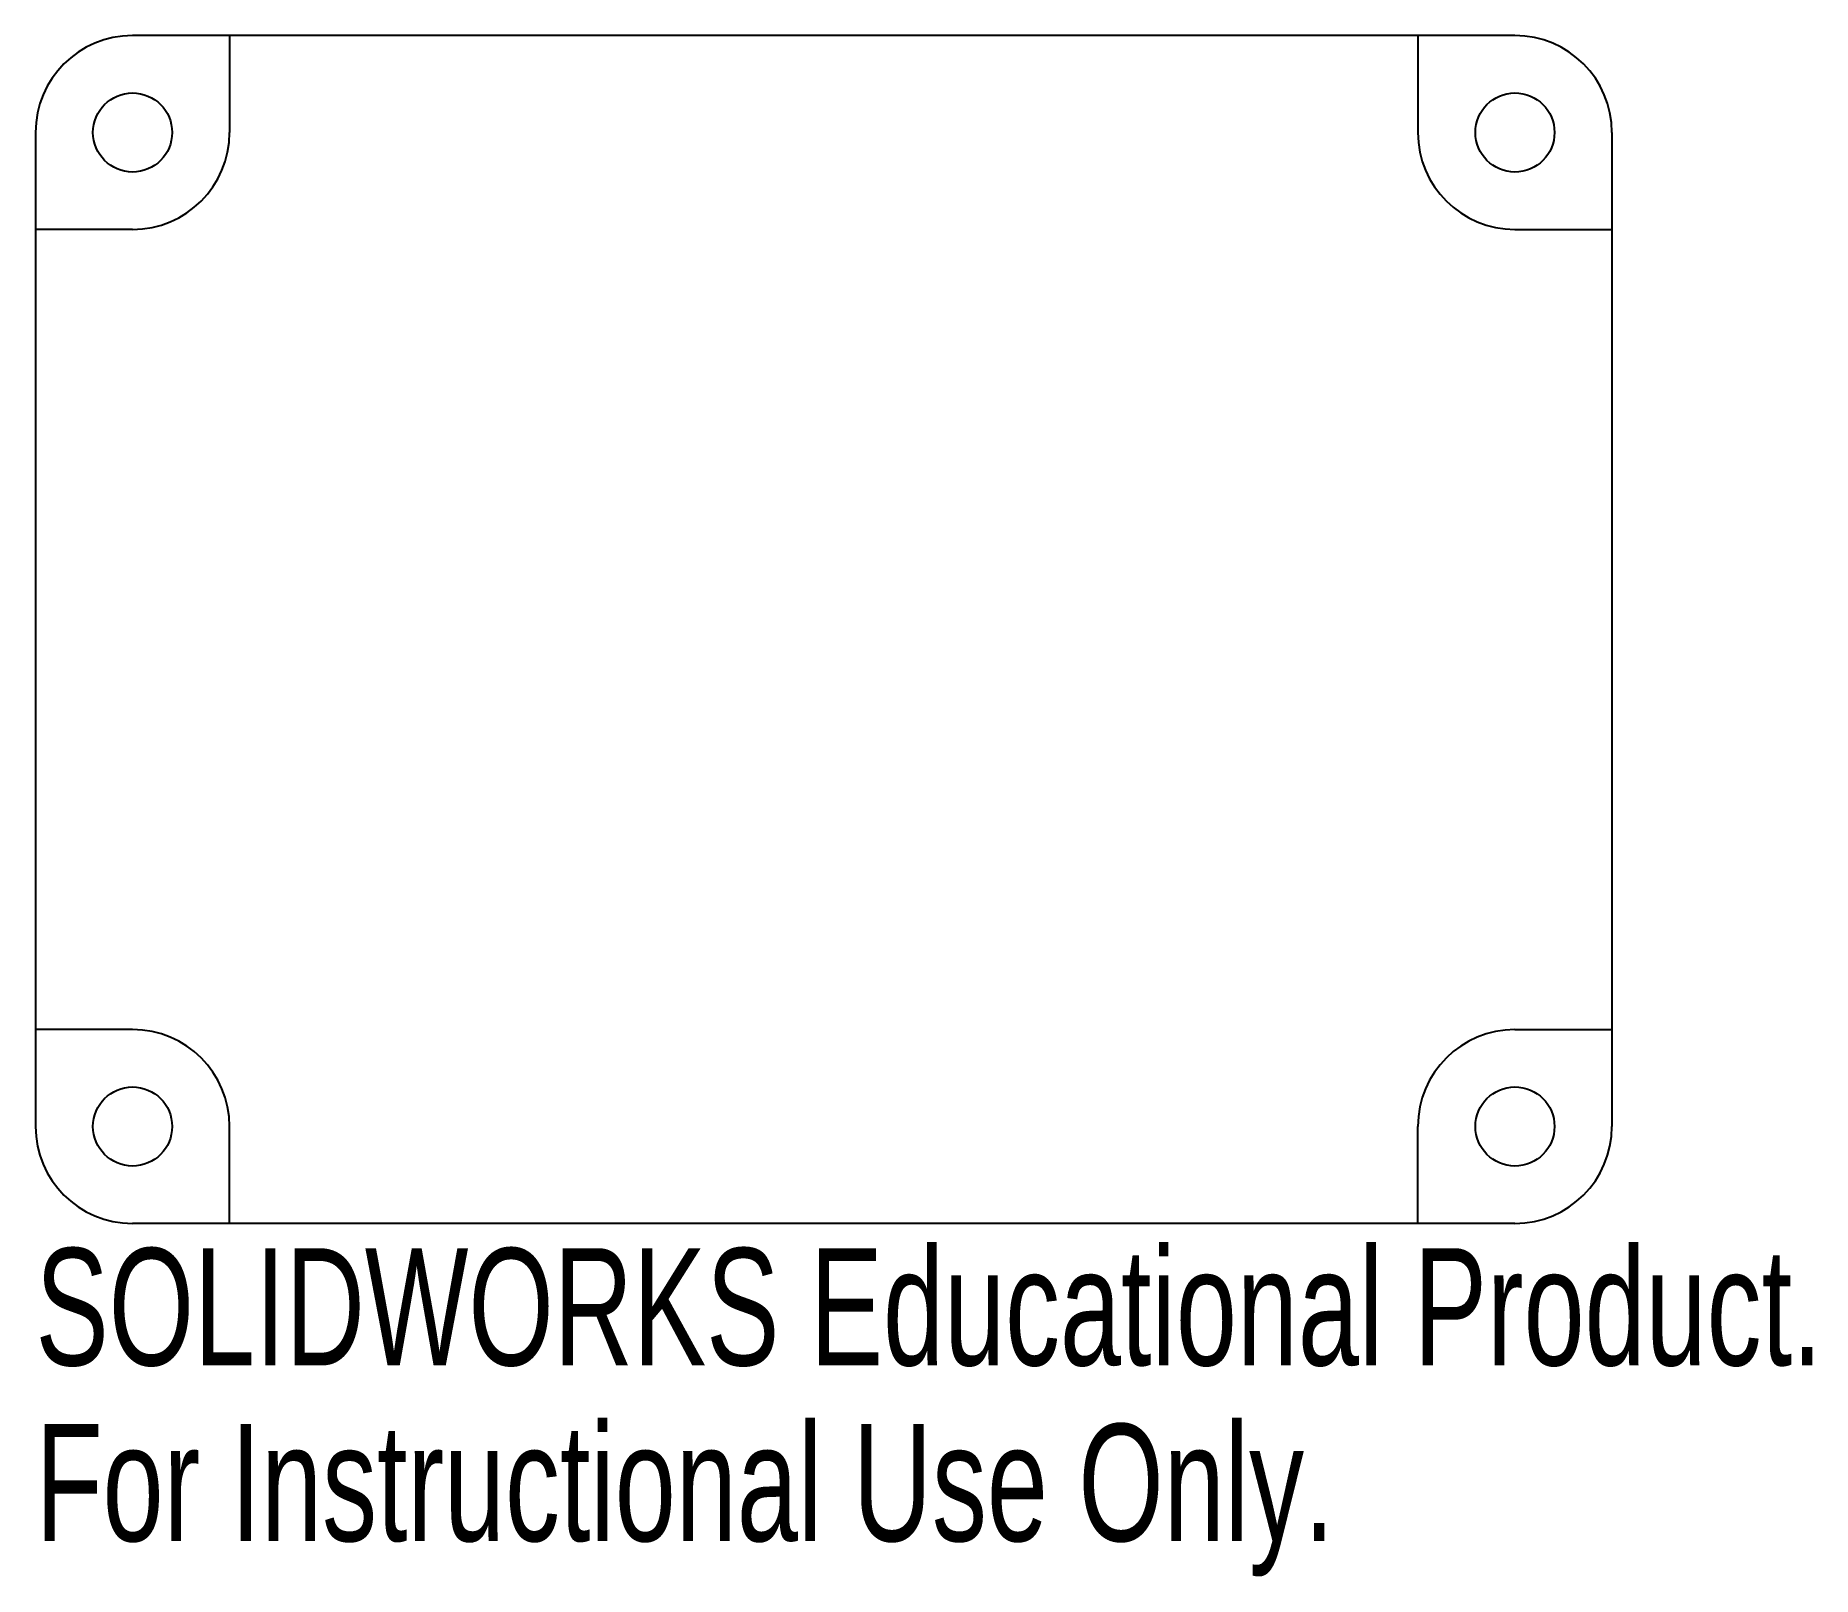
# Model space of a CAD drawing. Header units: millimetres. Extents: x -32.5 to 40.8, y -39.1 to 24.5.
import ezdxf

# ---------------------------------------------------------------- set-up
doc = ezdxf.new("R2010")
doc.units = ezdxf.units.MM
doc.styles.add('SLDTEXTSTYLE0', font='TXT', dxfattribs={"width": 0.7})

msp = doc.modelspace()

# ---------------------------------------------------------------- linework, layer by layer
at = {"color": 7, "linetype": 'Continuous', "lineweight": 25}
for p, q in [((28.5, 24.5), (-28.5, 24.5)), ((-24.5, 24.5), (-24.5, 20.5)), ((24.5, 24.5), (24.5, 20.5)), ((-32.5, 20.5), (-32.5, -20.5)), ((32.5, 20.5), (32.5, -20.5)), ((-28.5, 16.5), (-32.5, 16.5)), ((28.5, 16.5), (32.5, 16.5)), ((-28.5, -16.5), (-32.5, -16.5)), ((28.5, -16.5), (32.5, -16.5)), ((-24.5, -24.5), (-24.5, -20.5)), ((24.5, -24.5), (24.5, -20.5)), ((28.5, -24.5), (-28.5, -24.5))]:
    msp.add_line(p, q, dxfattribs=at)
for centre in [(-28.5, 20.5), (28.5, 20.5), (-28.5, -20.5), (28.5, -20.5)]:
    msp.add_circle(centre, 1.632, dxfattribs=at)
for centre, start, end in [((-28.5, 20.5), 90, 180), ((28.5, 20.5), 0, 90), ((-28.5, 20.5), 270, 0), ((28.5, 20.5), 180, 270), ((-28.5, -20.5), 0, 90), ((28.5, -20.5), 90, 180), ((-28.5, -20.5), 180, 270), ((28.5, -20.5), 270, 0)]:
    msp.add_arc(centre, 4, start, end, dxfattribs=at)

# ---------------------------------------------------------------- texts
at = {"color": 7, "linetype": 'Continuous', "char_height": 4.83362, "attachment_point": 1, "style": 'SLDTEXTSTYLE0'}
for s, insert in [('SOLIDWORKS Educational Product.', (-32.5, -25.52)), ('For Instructional Use Only.', (-32.5, -32.77))]:
    msp.add_mtext(s, dxfattribs=dict(at, insert=insert))

doc.saveas('drawing.dxf')
